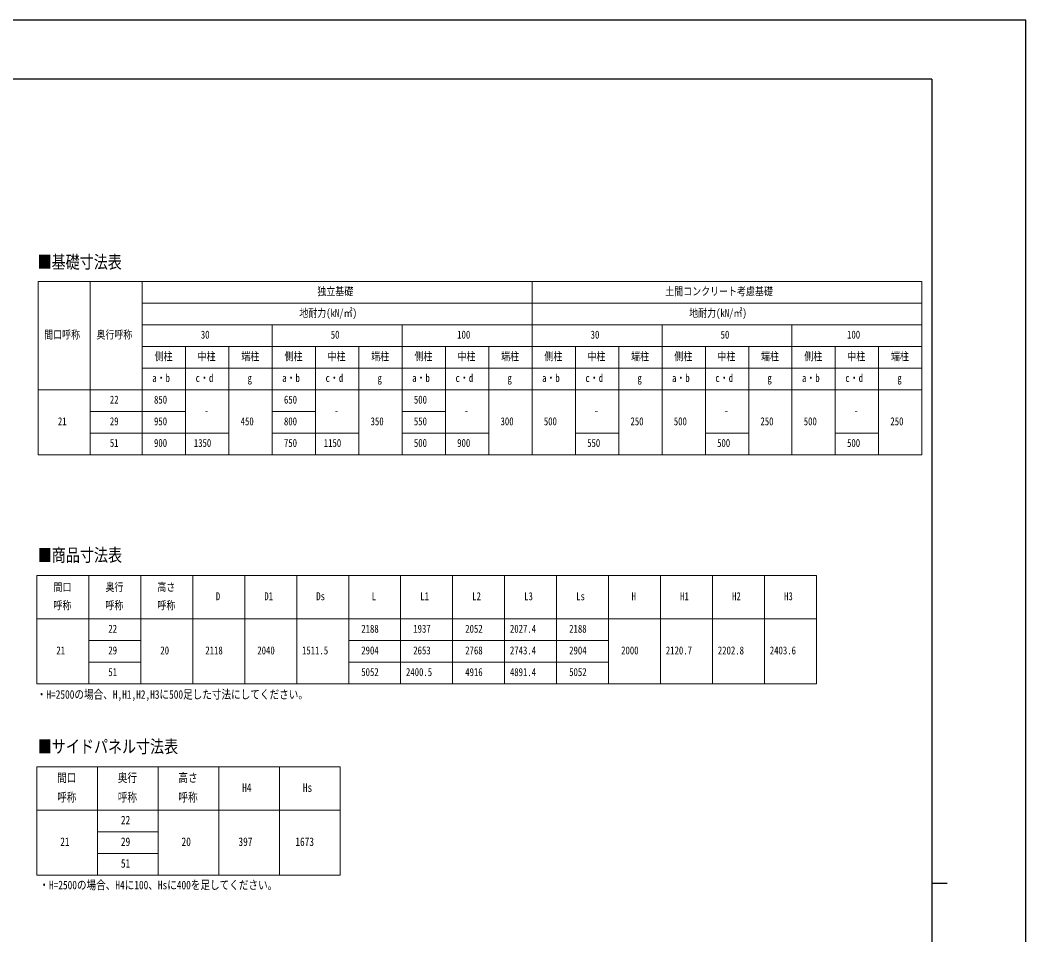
# Model space of a CAD drawing. Units: millimetres, scale not verified. Extents: x -14718 to 14718, y -10395 to 10395.
# Drawn here: x 3108 to 14718, y -161 to 10395 of the extents above; entities that cross this region are included whole.
import ezdxf
from ezdxf.enums import TextEntityAlignment as Align

# ---------------------------------------------------------------- set-up
doc = ezdxf.new("R2010")
doc.units = ezdxf.units.MM
doc.header["$LTSCALE"] = 40
doc.layers.add('0-1_TABLE1', color=7, linetype='Continuous', lineweight=18)
doc.layers.add('0-2_USER1', color=3, linetype='Continuous')
doc.layers.add('0-7_YKK_ZWAK', color=7, linetype='Continuous')
doc.styles.add('ＭＳ ゴシック', font='')
doc.styles.get('ＭＳ ゴシック').set_extended_font_data('MS Gothic')

msp = doc.modelspace()

# ---------------------------------------------------------------- linework, layer by layer
at = {"layer": '0-1_TABLE1'}
for p, q in [((3317.52, 7379.65), (13517.52, 7379.65)), ((3317.52, 7379.65), (3317.52, 5379.65)), ((3917.52, 7379.65), (3917.52, 5379.65)), ((4517.52, 7379.65), (4517.52, 5379.65)), ((9017.52, 7379.65), (9017.52, 5379.65)), ((4517.52, 7129.65), (13517.52, 7129.65)), ((4517.52, 6879.65), (13517.52, 6879.65)), ((6017.52, 6879.65), (6017.52, 5379.65)), ((7517.52, 6879.65), (7517.52, 5379.65)), ((10517.52, 6879.65), (10517.52, 5379.65)), ((12017.52, 6879.65), (12017.52, 5379.65)), ((4517.52, 6629.65), (13517.52, 6629.65)), ((5017.52, 6629.65), (5017.52, 5379.65)), ((5517.52, 6629.65), (5517.52, 5379.65)), ((6517.52, 6629.65), (6517.52, 5379.65)), ((7017.52, 6629.65), (7017.52, 5379.65)), ((8017.52, 6629.65), (8017.52, 5379.65)), ((8517.52, 6629.65), (8517.52, 5379.65)), ((9517.52, 6629.65), (9517.52, 5379.65)), ((10017.52, 6629.65), (10017.52, 5379.65)), ((11017.52, 6629.65), (11017.52, 5379.65)), ((11517.52, 6629.65), (11517.52, 5379.65)), ((12517.52, 6629.65), (12517.52, 5379.65)), ((13017.52, 6629.65), (13017.52, 5379.65)), ((4517.52, 6379.65), (13517.52, 6379.65)), ((3317.52, 6129.65), (13517.52, 6129.65)), ((3917.52, 5879.65), (5017.52, 5879.65)), ((6017.52, 5879.65), (6517.52, 5879.65)), ((7517.52, 5879.65), (8017.52, 5879.65)), ((3917.52, 5629.65), (5517.52, 5629.65)), ((6017.52, 5629.65), (7017.52, 5629.65)), ((7517.52, 5629.65), (8517.52, 5629.65)), ((9517.52, 5629.65), (10017.52, 5629.65)), ((11017.52, 5629.65), (11517.52, 5629.65)), ((12517.52, 5629.65), (13017.52, 5629.65)), ((3300.33, 3985.97), (12300.33, 3985.97)), ((3300.33, 3985.97), (3300.33, 2735.97)), ((3900.33, 3985.97), (3900.33, 2735.97)), ((4500.33, 3985.97), (4500.33, 2735.97)), ((5100.33, 3985.97), (5100.33, 2735.97)), ((5700.33, 3985.97), (5700.33, 2735.97)), ((6300.33, 3985.97), (6300.33, 2735.97)), ((6900.33, 3985.97), (6900.33, 2735.97)), ((7500.33, 3985.97), (7500.33, 2735.97)), ((8100.33, 3985.97), (8100.33, 2735.97)), ((8700.33, 3985.97), (8700.33, 2735.97)), ((9300.33, 3985.97), (9300.33, 2735.97)), ((9900.33, 3985.97), (9900.33, 2735.97)), ((10500.33, 3985.97), (10500.33, 2735.97)), ((11100.33, 3985.97), (11100.33, 2735.97)), ((11700.33, 3985.97), (11700.33, 2735.97)), ((12300.33, 3985.97), (12300.33, 2735.97)), ((3300.33, 3485.97), (12300.33, 3485.97)), ((3900.33, 3235.97), (4500.33, 3235.97)), ((6900.33, 3235.97), (9900.33, 3235.97)), ((3900.33, 2985.97), (4500.33, 2985.97)), ((6900.33, 2985.97), (9900.33, 2985.97)), ((3300.33, 2735.97), (12300.33, 2735.97)), ((5400.33, 1777.51), (5400.33, 527.51)), ((6100.33, 1777.51), (6100.33, 527.51)), ((6800.33, 1777.51), (6800.33, 527.51)), ((4000.33, 1027.51), (4700.33, 1027.51)), ((4000.33, 777.51), (4700.33, 777.51))]:
    msp.add_line(p, q, dxfattribs=at)
for points in [[(13517.52, 7379.65), (13517.52, 6629.65), (13517.52, 5379.65)], [(3317.52, 5379.65), (3917.52, 5379.65), (5517.52, 5379.65), (6017.52, 5379.65), (7017.52, 5379.65), (7517.52, 5379.65), (8517.52, 5379.65), (9517.52, 5379.65), (10017.52, 5379.65), (11017.52, 5379.65), (11517.52, 5379.65), (12517.52, 5379.65), (13017.52, 5379.65), (13517.52, 5379.65)], [(3300.33, 1777.51), (5400.33, 1777.51), (6800.33, 1777.51)], [(3300.33, 1777.51), (3300.33, 1277.51), (3300.33, 527.51)], [(4000.33, 1777.51), (4000.33, 1277.51), (4000.33, 527.51)], [(4700.33, 1777.51), (4700.33, 1277.51), (4700.33, 527.51)], [(3300.33, 1277.51), (5400.33, 1277.51), (6800.33, 1277.51)], [(3300.33, 527.51), (4000.33, 527.51), (4700.33, 527.51), (6800.33, 527.51)]]:
    msp.add_lwpolyline(points, dxfattribs=at)
at = {"layer": '0-7_YKK_ZWAK'}
for p, q in [((13632.57, 9712.5), (-13667.43, 9712.5)), ((13632.57, 9712.5), (13632.57, -8837.5)), ((13632.57, 437.5), (13807.57, 437.5))]:
    msp.add_line(p, q, dxfattribs=at)
msp.add_lwpolyline([(-14717.5, -10395), (14717.5, -10395), (14717.5, 10395), (-14717.5, 10395)], close=True, dxfattribs=at)

# ---------------------------------------------------------------- texts
at = {"layer": '0-1_TABLE1', "style": 'ＭＳ ゴシック', "width": 0.8}
for s, height, p in [('独立基礎', 92.38, (6539.04, 7191.65)), ('土間コンクリート考慮基礎', 92.38, (10555.2, 7191.65)), ('地耐力(kN/㎡)', 92.38, (6330.72, 6941.65)), ('地耐力(kN/㎡)', 92.38, (10830.72, 6941.65)), ('間口呼称', 92.38, (3385.68, 6691.65)), ('奥行呼称', 92.38, (3989.04, 6691.65)), ('30', 92.38, (5193.6, 6691.65)), ('50', 92.38, (6693.6, 6691.65)), ('100', 92.38, (8153.28, 6691.65)), ('30', 92.38, (9693.6, 6691.65)), ('50', 92.38, (11193.6, 6691.65)), ('100', 92.38, (12653.28, 6691.65)), ('側柱', 92.38, (4660, 6441.65)), ('中柱', 92.38, (5156.64, 6441.65)), ('端柱', 92.38, (5660, 6441.65)), ('側柱', 92.38, (6160, 6441.65)), ('中柱', 92.38, (6656.64, 6441.65)), ('端柱', 92.38, (7160, 6441.65)), ('側柱', 92.38, (7660, 6441.65)), ('中柱', 92.38, (8156.64, 6441.65)), ('端柱', 92.38, (8660, 6441.65)), ('側柱', 92.38, (9160, 6441.65)), ('中柱', 92.38, (9656.64, 6441.65)), ('端柱', 92.38, (10160, 6441.65)), ('側柱', 92.38, (10660, 6441.65)), ('中柱', 92.38, (11156.64, 6441.65)), ('端柱', 92.38, (11660, 6441.65)), ('側柱', 92.38, (12160, 6441.65)), ('中柱', 92.38, (12656.64, 6441.65)), ('端柱', 92.38, (13160, 6441.65)), ('a・b', 92.38, (4633.12, 6191.65)), ('c・d', 92.38, (5133.12, 6191.65)), ('g', 92.38, (5733.92, 6191.65)), ('a・b', 92.38, (6133.12, 6191.65)), ('c・d', 92.38, (6633.12, 6191.65)), ('g', 92.38, (7233.92, 6191.65)), ('a・b', 92.38, (7633.12, 6191.65)), ('c・d', 92.38, (8133.12, 6191.65)), ('g', 92.38, (8733.92, 6191.65)), ('a・b', 92.38, (9133.12, 6191.65)), ('c・d', 92.38, (9633.12, 6191.65)), ('g', 92.38, (10233.92, 6191.65)), ('a・b', 92.38, (10633.12, 6191.65)), ('c・d', 92.38, (11133.12, 6191.65)), ('g', 92.38, (11733.92, 6191.65)), ('a・b', 92.38, (12133.12, 6191.65)), ('c・d', 92.38, (12633.12, 6191.65)), ('g', 92.38, (13233.92, 6191.65)), ('22', 92.38, (4143.6, 5941.65)), ('850', 92.38, (4653.28, 5941.65)), ('650', 92.38, (6153.28, 5941.65)), ('500', 92.38, (7653.28, 5941.65)), ('21', 92.38, (3543.6, 5691.65)), ('29', 92.38, (4143.6, 5691.65)), ('950', 92.38, (4653.28, 5691.65)), ('-', 92.38, (5233.92, 5816.65)), ('450', 92.38, (5653.28, 5691.65)), ('800', 92.38, (6153.28, 5691.65)), ('-', 92.38, (6733.92, 5816.65)), ('350', 92.38, (7153.28, 5691.65)), ('550', 92.38, (7653.28, 5691.65)), ('-', 92.38, (8233.92, 5816.65)), ('300', 92.38, (8653.28, 5691.65)), ('500', 92.38, (9153.28, 5691.65)), ('-', 92.38, (9733.92, 5816.65)), ('250', 92.38, (10153.28, 5691.65)), ('500', 92.38, (10653.28, 5691.65)), ('-', 92.38, (11233.92, 5816.65)), ('250', 92.38, (11653.28, 5691.65)), ('500', 92.38, (12153.28, 5691.65)), ('-', 92.38, (12733.92, 5816.65)), ('250', 92.38, (13153.28, 5691.65)), ('51', 92.38, (4143.6, 5441.65)), ('900', 92.38, (4653.28, 5441.65)), ('1350', 92.38, (5112.96, 5441.65)), ('750', 92.38, (6153.28, 5441.65)), ('1150', 92.38, (6612.96, 5441.65)), ('500', 92.38, (7653.28, 5441.65)), ('900', 92.38, (8153.28, 5441.65)), ('550', 92.38, (9653.28, 5441.65)), ('500', 92.38, (11153.28, 5441.65)), ('500', 92.38, (12653.28, 5441.65)), ('間口', 92.38, (3492.81, 3777.97)), ('奥行', 92.38, (4092.81, 3777.97)), ('高さ', 92.38, (4692.81, 3777.97)), ('D', 92.38, (5366.73, 3672.97)), ('D1', 92.38, (5926.41, 3672.97)), ('Ds', 92.38, (6526.41, 3672.97)), ('L', 92.38, (7166.73, 3672.97)), ('L1', 92.38, (7726.41, 3672.97)), ('L2', 92.38, (8326.41, 3672.97)), ('L3', 92.38, (8926.41, 3672.97)), ('Ls', 92.38, (9526.41, 3672.97)), ('H', 92.38, (10166.73, 3672.97)), ('H1', 92.38, (10726.41, 3672.97)), ('H2', 92.38, (11326.41, 3672.97)), ('H3', 92.38, (11926.41, 3672.97)), ('呼称', 92.38, (3492.81, 3567.97)), ('呼称', 92.38, (4092.81, 3567.97)), ('呼称', 92.38, (4692.81, 3567.97)), ('22', 92.38, (4126.41, 3297.97)), ('2188', 92.38, (7045.77, 3297.97)), ('1937', 92.38, (7645.77, 3297.97)), ('2052', 92.38, (8245.77, 3297.97)), ('2027.4', 92.38, (8761.77, 3297.97)), ('2188', 92.38, (9445.77, 3297.97)), ('21', 92.38, (3526.41, 3047.97)), ('29', 92.38, (4126.41, 3047.97)), ('20', 92.38, (4726.41, 3047.97)), ('2118', 92.38, (5245.77, 3047.97)), ('2040', 92.38, (5845.77, 3047.97)), ('1511.5', 92.38, (6361.77, 3047.97)), ('2904', 92.38, (7045.77, 3047.97)), ('2653', 92.38, (7645.77, 3047.97)), ('2768', 92.38, (8245.77, 3047.97)), ('2743.4', 92.38, (8761.77, 3047.97)), ('2904', 92.38, (9445.77, 3047.97)), ('2000', 92.38, (10045.77, 3047.97)), ('2120.7', 92.38, (10561.77, 3047.97)), ('2202.8', 92.38, (11161.77, 3047.97)), ('2403.6', 92.38, (11761.77, 3047.97)), ('51', 92.38, (4126.41, 2797.97)), ('5052', 92.38, (7045.77, 2797.97)), ('2400.5', 92.38, (7561.77, 2797.97)), ('4916', 92.38, (8245.77, 2797.97)), ('4891.4', 92.38, (8761.77, 2797.97)), ('5052', 92.38, (9445.77, 2797.97)), ('間口', 98.97, (3535.13, 1572.51)), ('奥行', 98.97, (4235.13, 1572.51)), ('高さ', 98.97, (4935.13, 1572.51)), ('H4', 98.97, (5671.13, 1460.01)), ('Hs', 98.97, (6371.13, 1460.01)), ('呼称', 98.97, (3535.13, 1347.51)), ('呼称', 98.97, (4235.13, 1347.51)), ('呼称', 98.97, (4935.13, 1347.51)), ('22', 98.97, (4271.13, 1085.01)), ('21', 98.97, (3571.13, 835.01)), ('29', 98.97, (4271.13, 835.01)), ('20', 98.97, (4971.13, 835.01)), ('397', 98.97, (5627.93, 835.01)), ('1673', 98.97, (6284.73, 835.01)), ('51', 98.97, (4271.13, 585.01))]:
    msp.add_text(s, height=height, dxfattribs=at).set_placement(p, align=Align.BOTTOM_LEFT)
at = {"layer": '0-2_USER1', "style": 'ＭＳ ゴシック', "width": 0.8}
for s, height, p in [('■基礎寸法表', 148.5, (3309.27, 7485.43)), ('■商品寸法表', 148.5, (3312.11, 4102.62)), ('・H=2500の場合、H,H1,H2,H3に500足した寸法にしてください。', 98.97, (3300.33, 2534.2)), ('■サイドパネル寸法表', 148.5, (3312.11, 1894.16)), ('・H=2500の場合、H4に100、Hsに400を足してください。', 98.97, (3329.74, 335.32))]:
    msp.add_text(s, height=height, dxfattribs=at).set_placement(p, align=Align.BOTTOM_LEFT)

doc.saveas('drawing.dxf')
